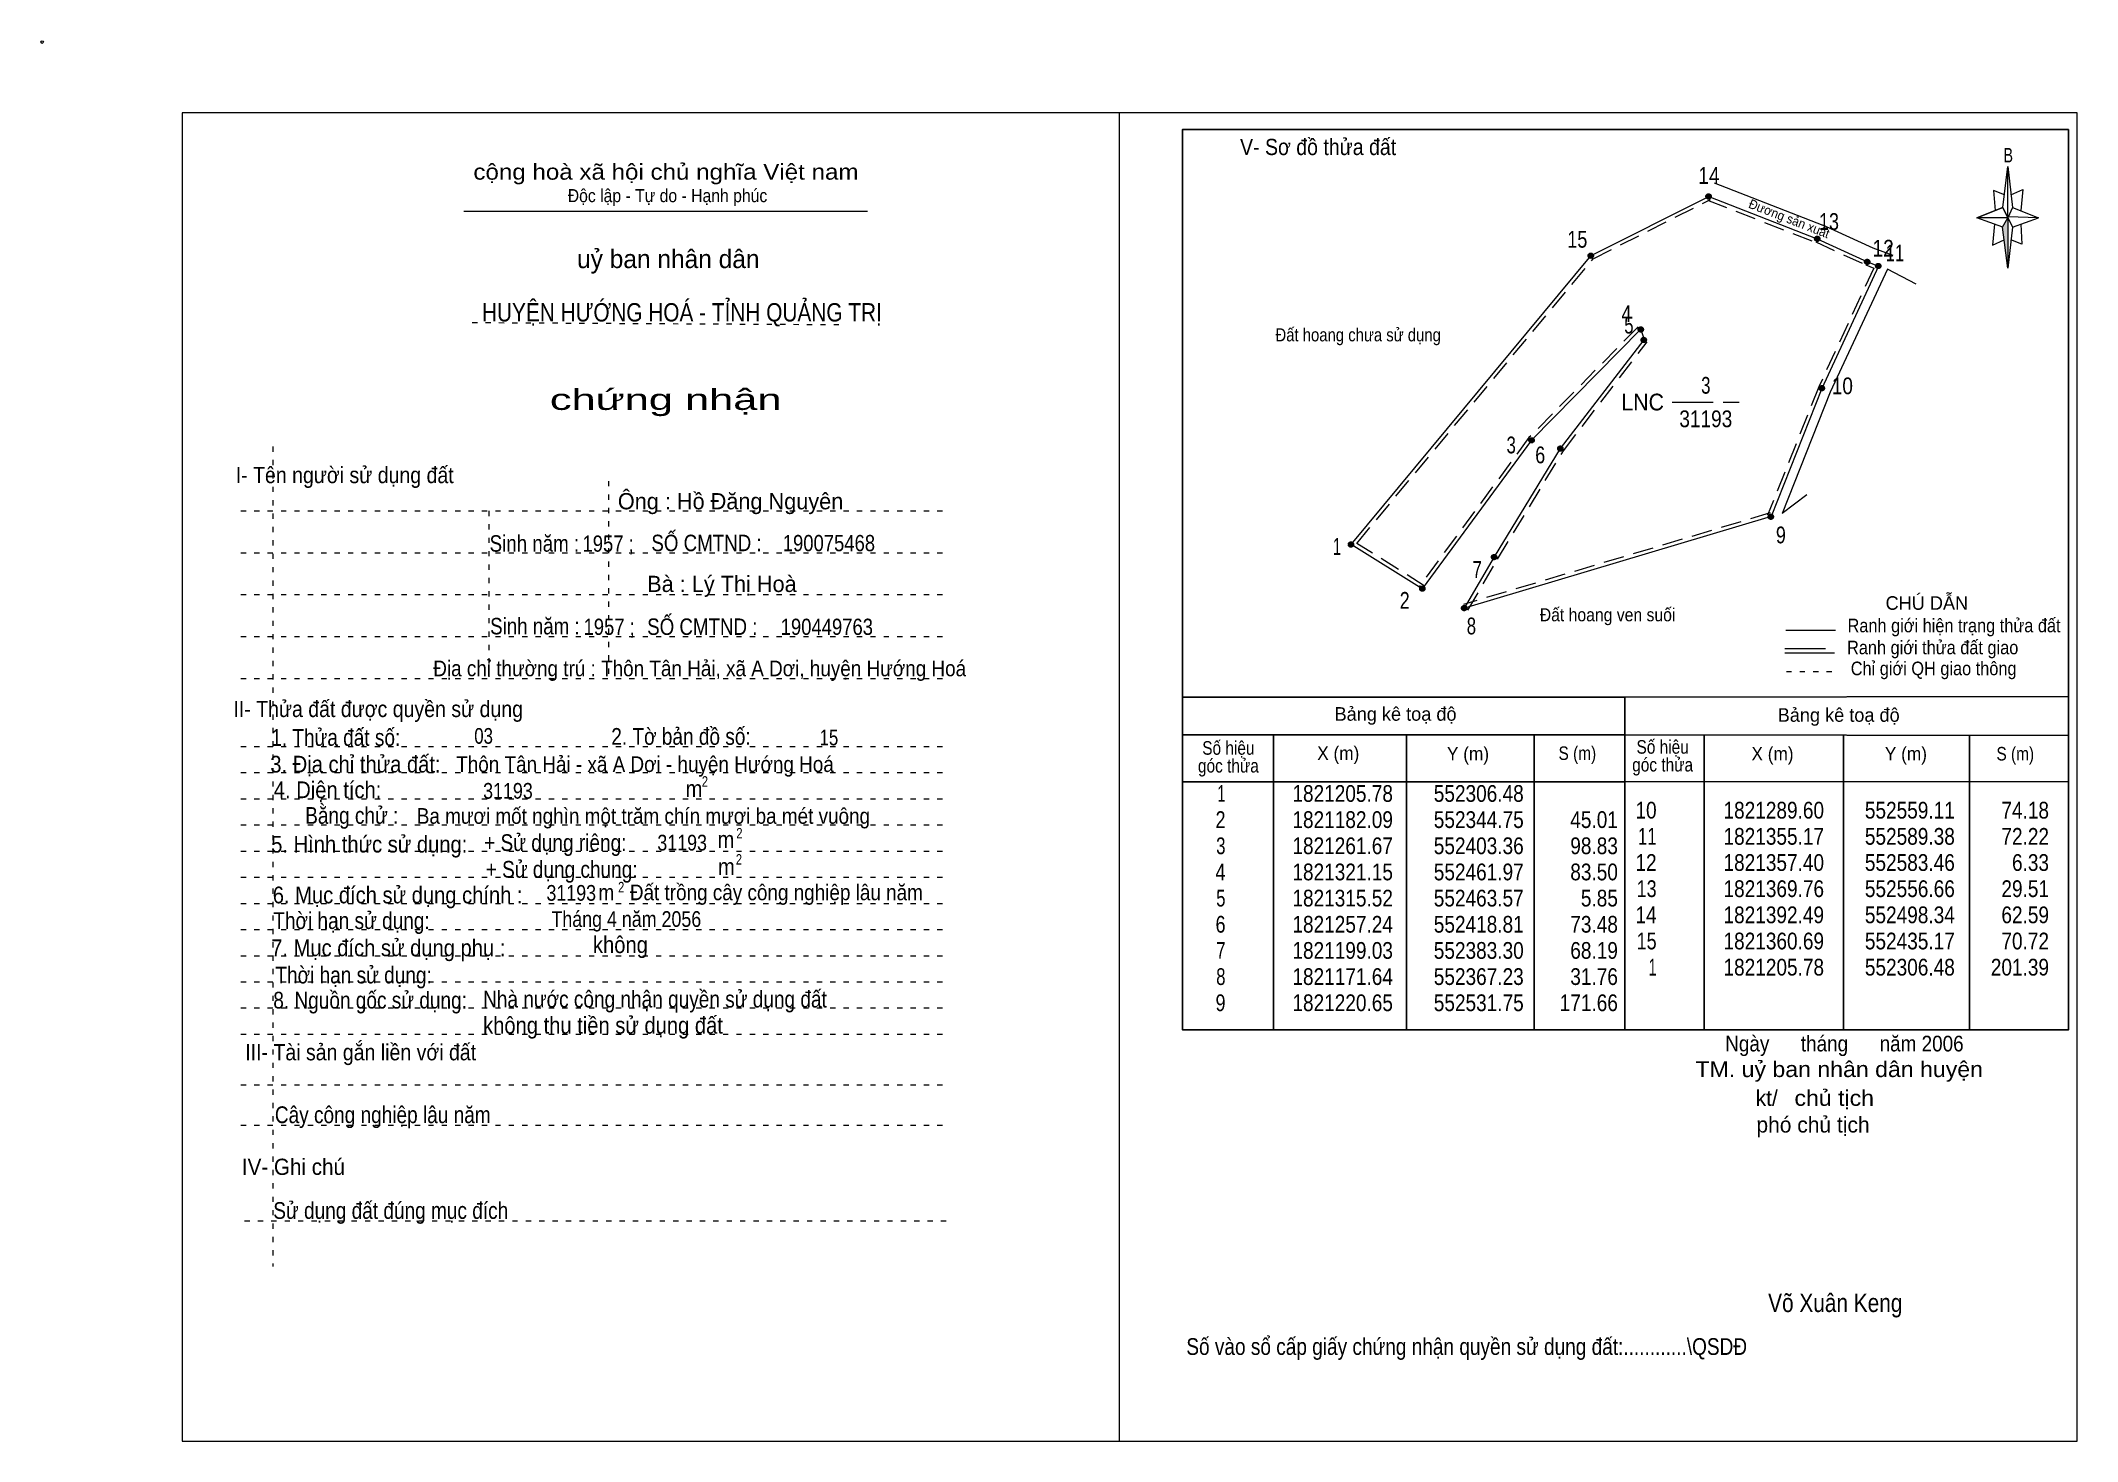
# Model space of a CAD drawing. Header units: centimetres. Extents: x -1.6 to 37.4, y -1.3 to 25.5.
import ezdxf
from ezdxf.enums import TextEntityAlignment as Align

# ---------------------------------------------------------------- set-up
doc = ezdxf.new("R2010")
doc.units = ezdxf.units.CM
doc.header["$LTSCALE"] = 0.13
for name, pattern in [('DOTTED', [1.5, 0.3, -1.2]), ('LONG_DASHED', [7.5, 6, -1.5]), ('MEDIUM_DASHED', [4.5, 3, -1.5])]:
    doc.linetypes.add(name, pattern=pattern)
for name, color, linetype, lineweight in [('1', 7, 'DOTTED', 13), ('10', 7, 'Continuous', 13), ('2', 7, 'Continuous', 25), ('3', 7, 'Continuous', 13), ('30', 7, 'Continuous', 13), ('32', 7, 'LONG_DASHED', 13), ('33', 7, 'LONG_DASHED', 13), ('35', 7, 'Continuous', 13)]:
    doc.layers.add(name, color=color, linetype=linetype, lineweight=lineweight)

msp = doc.modelspace()

# ---------------------------------------------------------------- hatches: boundary and pattern name
at = {"layer": '30'}
msp.add_hatch(color=256, dxfattribs=at).paths.add_polyline_path([(36.02, 22.11), (36.02, 21.15), (35.92, 21.93)])
at = {"layer": '32'}
for points in [[(30.3526, 22.5194, 1), (30.2526, 22.5194, 1)], [(28.1021, 21.3865, 1), (28.0021, 21.3865, 1)], [(32.4303, 21.7096, 1), (32.3303, 21.7096, 1)], [(33.3851, 21.2693, 1), (33.2851, 21.2693, 1)], [(33.596, 21.1899, 1), (33.496, 21.1899, 1)], [(29.0569, 19.9779, 1), (28.9569, 19.9779, 1)], [(29.1139, 19.7773, 1), (29.0139, 19.7773, 1)], [(32.5176, 18.8539, 1), (32.4176, 18.8539, 1)], [(26.9689, 17.8589, 1), (26.8689, 17.8589, 1)], [(27.5193, 17.701, 1), (27.4193, 17.701, 1)], [(31.5428, 16.3975, 1), (31.4428, 16.3975, 1)], [(23.5174, 15.8677, 1), (23.4174, 15.8677, 1)], [(26.2542, 15.6273, 1), (26.1542, 15.6273, 1)], [(24.8808, 15.0238, 1), (24.7808, 15.0238, 1)], [(25.6817, 14.6515, 1), (25.5817, 14.6515, 1)]]:
    msp.add_hatch(color=256, dxfattribs=at).paths.add_polyline_path(points)

# ---------------------------------------------------------------- linework, layer by layer
at = {"layer": '1', "linetype": 'Continuous'}
msp.add_line((6.51, 22.24), (14.23, 22.24), dxfattribs=at)
at = {"layer": '1'}
for p, q in [((6.67, 20.11), (13.82, 20.07)), ((2.86, 17.74), (2.86, 2.07)), ((9.28, 17.08), (9.28, 13.31)), ((2.25, 16.51), (15.75, 16.51)), ((6.99, 16.51), (6.99, 13.31)), ((2.25, 15.71), (15.75, 15.71)), ((2.25, 14.91), (15.75, 14.91)), ((2.25, 14.11), (15.75, 14.11)), ((2.25, 13.31), (15.75, 13.31)), ((2.25, 12.01), (15.75, 12.01)), ((2.25, 11.51), (15.75, 11.51)), ((2.25, 11.01), (15.75, 11.01)), ((2.25, 10.51), (15.75, 10.51)), ((2.25, 10.01), (15.75, 10.01)), ((2.25, 9.51), (15.75, 9.51)), ((2.25, 9.01), (15.75, 9.01)), ((2.25, 8.51), (15.75, 8.51)), ((2.25, 8.01), (15.75, 8.01)), ((2.25, 7.51), (15.75, 7.51)), ((2.25, 7.01), (15.75, 7.01)), ((2.25, 6.51), (15.75, 6.51)), ((2.25, 5.54), (15.75, 5.54)), ((2.25, 4.77), (15.75, 4.77)), ((2.32, 2.94), (15.82, 2.94))]:
    msp.add_line(p, q, dxfattribs=at)
at = {"layer": '10'}
for p, q in [((30.41, 22.78), (32.49, 21.97)), ((29.01, 19.98), (29.07, 19.78)), ((32.18, 16.82), (31.71, 16.46))]:
    msp.add_line(p, q, dxfattribs=at)
at = {"layer": '10', "linetype": 'MEDIUM_DASHED'}
for p, q in [((30.28, 22.45), (32.35, 21.64)), ((31.48, 16.47), (25.62, 14.72))]:
    msp.add_line(p, q, dxfattribs=at)
at = {"layer": '10', "lineweight": 25}
for p, q in [((28.7, 12.95), (37.18, 12.96)), ((28.7, 12.23), (37.18, 12.22)), ((30.22, 12.23), (30.22, 6.59)), ((32.88, 12.23), (32.88, 6.59)), ((35.29, 12.23), (35.29, 6.59)), ((28.7, 11.33), (37.18, 11.34))]:
    msp.add_line(p, q, dxfattribs=at)
at = {"layer": '10'}
for points in [[(24.83, 15.02), (23.47, 15.87), (28.06, 21.39), (30.31, 22.52), (32.38, 21.71)], [(33.83, 21.39), (33.45, 21.53), (32.49, 21.97)], [(32.38, 21.71), (33.34, 21.27), (33.55, 21.19), (32.47, 18.85), (31.5, 16.4), (25.64, 14.65)], [(34.27, 20.84), (33.72, 21.13), (32.63, 18.78), (31.71, 16.46)], [(29.01, 19.98), (26.92, 17.86), (24.83, 15.02)], [(25.64, 14.65), (26.21, 15.63), (27.47, 17.7), (29.07, 19.78)]]:
    msp.add_lwpolyline(points, dxfattribs=at)
at = {"layer": '10', "linetype": 'MEDIUM_DASHED'}
for points in [[(24.87, 15.08), (23.58, 15.89), (28.1, 21.33), (30.34, 22.46)], [(32.35, 21.65), (33.31, 21.21), (33.46, 21.15), (32.41, 18.88), (31.43, 16.43)], [(28.96, 20.03), (26.87, 17.91), (24.77, 15.06)], [(25.7, 14.61), (26.27, 15.59), (27.53, 17.66), (29.13, 19.74)]]:
    msp.add_lwpolyline(points, dxfattribs=at)
at = {"layer": '10'}
msp.add_circle((-1.55, 25.47), 0.025, dxfattribs=at)
at = {"layer": '2'}
for p, q in [((20.25, 12.95), (28.7, 12.95)), ((28.7, 6.59), (28.7, 12.95)), ((20.25, 12.23), (28.7, 12.23)), ((21.99, 6.59), (21.99, 12.23)), ((24.53, 10.89), (24.53, 12.23)), ((26.97, 12.23), (26.97, 6.59)), ((20.25, 11.33), (28.7, 11.33))]:
    msp.add_line(p, q, dxfattribs=at)
msp.add_lwpolyline([(37.18, 23.8), (20.25, 23.8), (20.25, 6.59), (37.18, 6.59)], close=True, dxfattribs=at)
msp.add_lwpolyline([(24.53, 6.59), (24.53, 10.39), (24.53, 10.89)], dxfattribs=at)
at = {"layer": '3'}
msp.add_line((19.04, 24.12), (19.04, -1.27), dxfattribs=at)
for points in [[(19.04, 24.12), (1.13, 24.12), (1.13, -1.27), (19.04, -1.27)], [(19.04, -1.27), (37.35, -1.27), (37.35, 24.12), (19.04, 24.12)]]:
    msp.add_lwpolyline(points, dxfattribs=at)
at = {"layer": '30'}
for p, q in [((35.93, 22.31), (36.02, 23.09)), ((36.11, 22.31), (36.61, 22.11)), ((35.93, 21.93), (35.43, 22.11)), ((36.11, 21.93), (36.02, 21.15)), ((36.27, 21.99), (36.29, 21.61)), ((36.29, 21.61), (36.08, 21.69))]:
    msp.add_line(p, q, dxfattribs=at)
for points in [[(36.02, 23.09), (36.11, 22.31), (36.02, 22.11)], [(36.02, 22.11), (35.43, 22.11), (35.93, 22.31), (36.11, 21.93), (36.61, 22.11), (36.02, 22.13)], [(36.02, 22.11), (36.02, 21.15), (35.92, 21.93)]]:
    msp.add_lwpolyline(points, close=True, dxfattribs=at)
for points in [[(35.96, 22.55), (35.75, 22.63), (35.78, 22.25)], [(36.08, 22.55), (36.31, 22.65), (36.27, 22.25)], [(36.02, 22.11), (35.93, 22.31), (35.43, 22.11)], [(35.77, 21.99), (35.73, 21.59), (35.95, 21.69)], [(36.02, 22.11), (36.11, 21.93), (36.61, 22.11)]]:
    msp.add_lwpolyline(points, dxfattribs=at)
at = {"layer": '32'}
for centre in [(30.3026, 22.5194), (28.0521, 21.3865), (32.3803, 21.7096), (33.3351, 21.2693), (33.546, 21.1899), (29.0069, 19.9779), (29.0639, 19.7773), (32.4676, 18.8539), (26.9189, 17.8589), (27.4693, 17.701), (31.4928, 16.3975), (23.4674, 15.8677), (26.2042, 15.6273), (24.8308, 15.0238), (25.6317, 14.6515)]:
    msp.add_circle(centre, 0.05, dxfattribs=at)
at = {"layer": '33'}
msp.add_line((29.61, 18.59), (30.89, 18.59), dxfattribs=at)
at = {"layer": '35'}
for p, q in [((31.78, 14.23), (32.73, 14.23)), ((31.76, 13.8), (32.71, 13.8))]:
    msp.add_line(p, q, dxfattribs=at)
at = {"layer": '35', "linetype": 'LONG_DASHED'}
msp.add_line((31.76, 13.88), (32.71, 13.88), dxfattribs=at)
at = {"layer": '35', "linetype": 'DOTTED'}
msp.add_line((31.79, 13.44), (32.78, 13.44), dxfattribs=at)

# ---------------------------------------------------------------- texts
at = {"layer": '1'}
for s, height, width, p in [('V- Sơ đồ thửa đất', 0.31, 0.9, (22.84, 23.31)), ('cộng hoà xã hội chủ nghĩa Việt nam', 0.3, 1.15, (10.375, 22.84)), ('Độc lập - Tự do - Hạnh phúc', 0.25, 0.9, (10.405, 22.41)), ('chứng nhận', 0.4, 1.55, (10.37, 18.44)), ('I- Tên người sử dụng đất', 0.31, 0.9, (4.235, 17.04)), ('II- Thửa đất được quyền sử dụng', 0.31, 0.9, (4.875, 12.57)), ('III- Tài sản gắn liền với đất', 0.31, 0.9, (4.54, 6.01)), ('IV- Ghi chú', 0.31, 0.95, (3.255, 3.82))]:
    msp.add_text(s, height=height, dxfattribs=dict(at, width=width)).set_placement(p, align=Align.CENTER)
at = {"layer": '1', "width": 0.95}
msp.add_text('Đương sản xuất', height=0.1781, rotation=338.707, dxfattribs=at).set_placement((31.8127, 22.0122), align=Align.CENTER)
at = {"layer": '1'}
msp.add_text('uỷ ban nhân dân', height=0.35, dxfattribs=at).set_placement((10.42, 21.15), align=Align.CENTER)
at = {"layer": '10'}
for s, height, width, p in [('Đất hoang chưa sử dụng ', 0.25, 0.85, (23.645, 19.75)), ('Sinh năm :', 0.3149, 0.85, (7.86, 15.73)), ('1957 ;', 0.31, 0.85, (9.27, 15.73)), ('SỐ CMTND :', 0.3149, 0.85, (11.15, 15.74)), ('190075468', 0.31, 0.85, (13.49, 15.74)), ('Sinh năm :', 0.3149, 0.85, (7.87, 14.15)), ('1957 ;', 0.31, 0.85, (9.29, 14.14)), ('SỐ CMTND :', 0.3149, 0.85, (11.07, 14.14)), ('190449763', 0.31, 0.85, (13.45, 14.14)), ('Đất hoang ven suối ', 0.25, 0.9, (28.415, 14.4)), ('Địa chỉ thường trú : Thôn Tân Hải, xã A Dơi, huyện Hướng Hoá', 0.3, 0.9, (11.02, 13.35)), ('03', 0.3, 0.8, (6.89, 12.06)), ('15', 0.3, 0.8, (13.49, 12.03)), ('Thôn Tân Hải - xã A Dơi - huyện Hướng Hoá ', 0.3, 0.9, (10.025, 11.52)), ('31193', 0.3, 0.85, (7.355, 11.01)), ('Ba mươi mốt nghìn một trăm chín mươi ba mét vuông ', 0.3, 0.9, (9.995, 10.53)), ('31193', 0.3, 0.85, (10.685, 10.02)), ('31193', 0.3, 0.85, (8.565, 9.06)), ('m   Đất trồng cây công nghiệp lâu năm ', 0.3, 0.9, (12.235, 9.07)), ('Tháng 4 năm 2056 ', 0.3, 0.85, (9.665, 8.56)), ('Ngày      tháng      năm 2006', 0.3, 0.9, (32.9, 6.18)), ('TM. uỷ ban nhân dân huyện', 0.3, 1.1, (32.8, 5.69)), ('chủ tịch', 0.3, 1.1, (32.705, 5.14)), ('Võ Xuân Keng ', 0.35, 0.85, (32.78, 1.2))]:
    msp.add_text(s, height=height, dxfattribs=dict(at, width=width)).set_placement(p, align=Align.CENTER)
for s, height, p in [('Ông : Hồ Đăng Nguyên', 0.31, (11.61, 16.54)), ('Bà : Lý Thị Hoà', 0.31, (11.445, 14.96)), ('kt/ ', 0.3, (31.47, 5.14)), ('phó chủ tịch ', 0.3, (32.355, 4.63))]:
    msp.add_text(s, height=height, dxfattribs=at).set_placement(p, align=Align.CENTER)
at = {"layer": '2'}
for s, height, width, p in [('HUYỆN HƯỚNG HOÁ - TỈNH QUẢNG TRỊ', 0.35, 0.85, (10.68, 20.13)), ('Số hiệu', 0.2591, 0.85, (21.125, 11.85)), ('Số hiệu', 0.2591, 0.85, (29.425, 11.87)), ('3. Địa chỉ thửa đất:', 0.32, 0.9, (4.44, 11.51)), ('góc thửa', 0.2591, 0.85, (21.125, 11.51)), ('X (m)', 0.2591, 0.95, (23.225, 11.75)), ('Y (m)', 0.2591, 0.95, (25.705, 11.74)), ('S (m)', 0.2591, 0.85, (27.795, 11.75)), ('góc thửa', 0.2591, 0.85, (29.425, 11.53)), ('X (m)', 0.2591, 0.95, (31.525, 11.74)), ('Y (m)', 0.2591, 0.95, (34.075, 11.74)), ('S (m)', 0.2591, 0.85, (36.165, 11.74)), ('Số vào sổ cấp giấy chứng nhận quyền sử dụng đất:............\\QSDĐ', 0.32, 0.85, (25.68, 0.38))]:
    msp.add_text(s, height=height, dxfattribs=dict(at, width=width)).set_placement(p, align=Align.CENTER)
for p in [(24.32, 12.5), (32.79, 12.48)]:
    msp.add_text('Bảng kê toạ độ', height=0.2591, dxfattribs=at).set_placement(p, align=Align.CENTER)
for s, height, width, p in [('1. Thửa đất số:', 0.32, 0.85, (2.83, 12.02)), ('2. Tờ bản đồ số:', 0.32, 0.85, (9.33, 12.04)), ('4. Diện tích:', 0.32, 0.9, (2.88, 11.02)), ('m', 0.32, 0.9, (10.75, 11.04)), ('2', 0.2, 0.8, (11.06, 11.24)), ('Bằng chử :', 0.32, 0.85, (3.48, 10.53)), ('5. Hình thức sử dụng:', 0.32, 0.9, (2.83, 9.98)), ('+ Sử dụng riêng:', 0.32, 0.85, (6.9, 10.01)), ('m', 0.32, 0.9, (11.36, 10.07)), ('2', 0.2, 0.8, (11.72, 10.25)), ('+ Sử dụng chung:', 0.32, 0.85, (6.93, 9.5)), ('m', 0.32, 0.9, (11.37, 9.55)), ('2', 0.2, 0.8, (11.71, 9.75)), ('6. Mục đích sử dụng chính : ', 0.32, 0.9, (2.86, 9.01)), ('2', 0.2, 0.8, (9.46, 9.22)), ('Thời hạn sử dụng: ', 0.32, 0.85, (2.87, 8.52)), ('7. Mục đích sử dụng phụ : ', 0.32, 0.9, (2.83, 8)), ('không', 0.32, 0.9, (8.98, 8.06)), ('Thời hạn sử dụng: ', 0.32, 0.85, (2.91, 7.48)), ('8. Nguồn gốc sử dụng: ', 0.32, 0.85, (2.87, 7)), ('Nhà nước công nhận quyền sử dụng đất  ', 0.32, 0.85, (6.88, 7.02)), ('không thu tiền sử dụng đất', 0.32, 0.9, (6.88, 6.52)), ('Cây công nghiệp lâu năm', 0.32, 0.85, (2.9, 4.81)), ('Sử dụng đất đúng mục đích', 0.32, 0.85, (2.87, 2.98))]:
    msp.add_text(s, height=height, dxfattribs=dict(at, width=width)).set_placement(p)
at = {"layer": '30', "width": 0.75}
msp.add_text('B', height=0.2756, dxfattribs=at).set_placement((36.03, 23.17), align=Align.CENTER)
at = {"layer": '30'}
for s, width, p in [('1', 0.65, (21.07, 10.95)), ('1821205.78', 0.85, (24.27, 10.95)), ('552306.48', 0.85, (26.77, 10.95)), ('552306.48', 0.85, (26.77, 10.95)), ('10', 0.85, (29.31, 10.63)), ('1821289.60', 0.85, (32.51, 10.63)), ('552559.11', 0.85, (35.01, 10.63)), ('74.18', 0.85, (36.81, 10.63)), ('2', 0.8, (21.07, 10.45)), ('1821182.09', 0.85, (24.27, 10.45)), ('552344.75', 0.85, (26.77, 10.45)), ('45.01', 0.85, (28.57, 10.45)), ('3', 0.75, (21.07, 9.95)), ('1821261.67', 0.85, (24.27, 9.95)), ('552403.36', 0.85, (26.77, 9.95)), ('98.83', 0.85, (28.57, 9.95)), ('11', 0.75, (29.31, 10.13)), ('1821355.17', 0.85, (32.51, 10.13)), ('552589.38', 0.85, (35.01, 10.13)), ('72.22', 0.85, (36.81, 10.13)), ('4', 0.8, (21.07, 9.45)), ('1821321.15', 0.85, (24.27, 9.45)), ('552461.97', 0.85, (26.77, 9.45)), ('83.50', 0.85, (28.57, 9.45)), ('12', 0.85, (29.31, 9.63)), ('1821357.40', 0.85, (32.51, 9.63)), ('552583.46', 0.85, (35.01, 9.63)), ('6.33', 0.85, (36.81, 9.63)), ('13', 0.8, (29.31, 9.13)), ('1821369.76', 0.85, (32.51, 9.13)), ('552556.66', 0.85, (35.01, 9.13)), ('29.51', 0.85, (36.81, 9.13)), ('5', 0.75, (21.07, 8.95)), ('1821315.52', 0.85, (24.27, 8.95)), ('552463.57', 0.85, (26.77, 8.95)), ('5.85', 0.85, (28.57, 8.95)), ('1821392.49', 0.85, (32.51, 8.63)), ('552498.34', 0.85, (35.01, 8.63)), ('62.59', 0.85, (36.81, 8.63)), ('6', 0.8, (21.07, 8.45)), ('1821257.24', 0.85, (24.27, 8.45)), ('552418.81', 0.85, (26.77, 8.45)), ('73.48', 0.85, (28.57, 8.45)), ('14', 0.85, (29.31, 8.63)), ('7', 0.75, (21.07, 7.95)), ('1821199.03', 0.85, (24.27, 7.95)), ('552383.30', 0.85, (26.77, 7.95)), ('68.19', 0.85, (28.57, 7.95)), ('15', 0.8, (29.31, 8.13)), ('1821360.69', 0.85, (32.51, 8.13)), ('552435.17', 0.85, (35.01, 8.13)), ('70.72', 0.85, (36.81, 8.13)), ('1', 0.65, (29.31, 7.63)), ('1821205.78', 0.85, (32.51, 7.63)), ('552306.48', 0.85, (35.01, 7.63)), ('201.39', 0.85, (36.81, 7.63)), ('8', 0.75, (21.07, 7.45)), ('1821171.64', 0.85, (24.27, 7.45)), ('552367.23', 0.85, (26.77, 7.45)), ('31.76', 0.85, (28.57, 7.45)), ('9', 0.8, (21.07, 6.95)), ('1821220.65', 0.85, (24.27, 6.95)), ('552531.75', 0.85, (26.77, 6.95)), ('171.66', 0.85, (28.57, 6.95))]:
    msp.add_text(s, height=0.32, dxfattribs=dict(at, width=width)).set_placement(p, align=Align.RIGHT)
at = {"layer": '32'}
for s, width, p in [('14', 0.85, (30.31, 22.76)), ('13', 0.8, (32.605, 21.88)), ('15', 0.8, (27.795, 21.54)), ('12', 0.85, (33.64, 21.37)), ('11', 0.75, (33.865, 21.28)), ('4', 0.8, (28.735, 20.12)), ('5', 0.75, (28.78, 19.9)), ('10', 0.85, (32.86, 18.74)), ('3', 0.75, (26.53, 17.61)), ('6', 0.8, (27.085, 17.42)), ('1', 0.65, (23.2, 15.67)), ('9', 0.8, (31.685, 15.89)), ('7', 0.75, (25.88, 15.23)), ('2', 0.8, (24.495, 14.64)), ('8', 0.75, (25.77, 14.15))]:
    msp.add_text(s, height=0.32, dxfattribs=dict(at, width=width)).set_placement(p, align=Align.CENTER)
at = {"layer": '33'}
for s, width, p in [('3', 0.75, (30.25, 18.75)), ('31193', 0.85, (30.25, 18.11))]:
    msp.add_text(s, height=0.32, dxfattribs=dict(at, width=width)).set_placement(p, align=Align.CENTER)
at = {"layer": '33', "width": 0.95}
msp.add_text('LNC', height=0.32, dxfattribs=at).set_placement((29.45, 18.43), align=Align.RIGHT)
at = {"layer": '35'}
msp.add_text('CHÚ DẪN', height=0.2591, dxfattribs=at).set_placement((34.475, 14.62), align=Align.CENTER)
at = {"layer": '35', "width": 0.9}
for s, p in [('Ranh giới hiện trạng thửa đất', (34.995, 14.19)), ('Ranh giới thửa đất giao ', (34.63, 13.77)), ('Chỉ giới QH giao thông', (34.605, 13.37))]:
    msp.add_text(s, height=0.2591, dxfattribs=at).set_placement(p, align=Align.CENTER)

doc.saveas('drawing.dxf')
